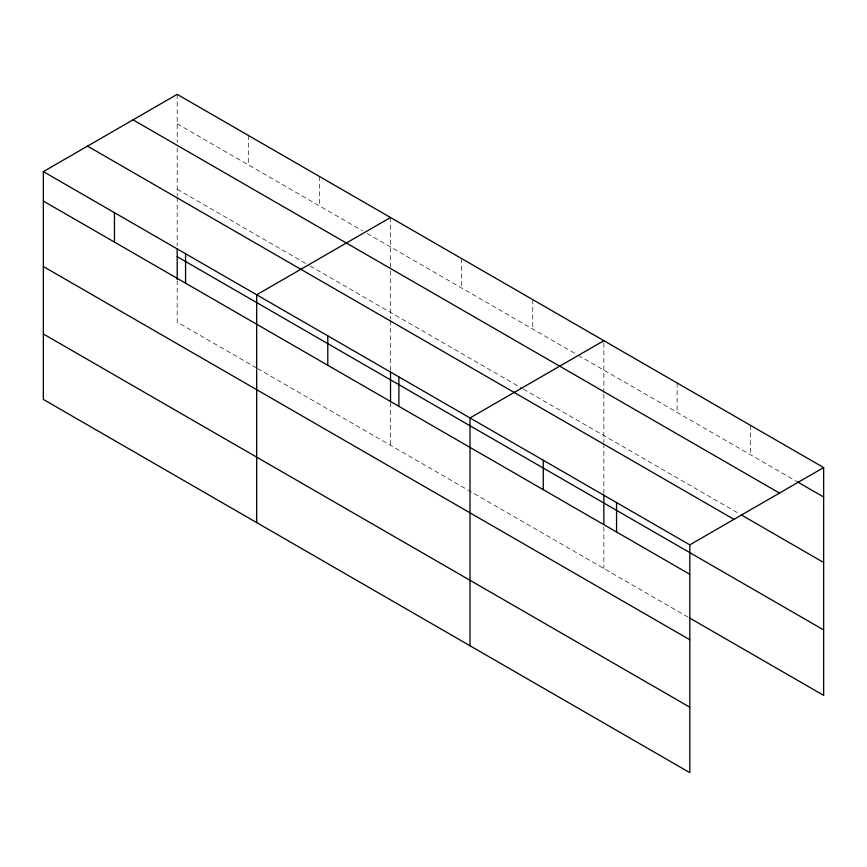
<?xml version="1.0" encoding="UTF-8"?>
<svg xmlns="http://www.w3.org/2000/svg" width="867" height="867" viewBox="0 0 867 867"><rect width="100%" height="100%" fill="white"/><g stroke="black" fill="none" stroke-linecap="round" stroke-linejoin="round"><path stroke-width="0.65" stroke-dasharray="4.33 3.25" d="M603.855 394.16L603.855 442.322M603.855 392.827L603.855 340.677M177.193 123.786L362.547 230.795M367.207 233.494L577.043 354.636M578.213 355.307L795.743 480.903M177.193 189.244L308.923 265.302M310.093 265.974L522.248 388.459M523.419 389.131L738.76 513.459M256.459 367.911L177.193 322.145L177.193 280.735M257.629 368.594L688.745 617.499M750.389 425.274L750.389 454.709M677.116 382.976L677.116 412.41M603.855 443.666L603.855 493.583M603.855 527.071L603.855 568.481M532.75 299.624L532.75 329.059M461.634 258.572L461.634 288.007M390.529 217.509L390.529 269.659M390.529 270.992L390.529 319.154M390.529 320.508L390.529 370.415M390.529 402.57L390.529 445.313M319.414 176.456L319.414 205.891M248.309 135.404L248.309 164.838M177.193 94.351L177.193 142.491M177.193 147.834L177.193 195.985M177.193 197.34L177.193 245.903"/><path stroke-width="1.3" d="M689.807 639.748L689.807 544.855L43.35 171.623L43.35 399.427L689.807 772.649L689.807 639.748L43.35 266.516M689.915 618.16L823.65 695.377L823.65 467.573L177.193 94.351L43.35 171.623M390.529 217.509L256.675 294.791L256.675 522.584M603.855 340.677L470.012 417.948L470.012 645.752M689.807 544.855L823.65 467.573M796.903 481.575L823.65 497.019M133.03 119.852L779.476 493.074M741.079 514.803L823.65 562.477M87.524 146.122L733.97 519.355M177.193 256.686L823.65 629.919M43.35 201.057L689.807 574.29M43.35 333.968L689.807 707.19M616.545 502.546L616.545 531.991M603.855 494.927L603.855 524.394M543.273 460.247L543.273 489.692M398.896 376.896L398.896 406.33M390.529 371.759L390.529 401.226M327.791 335.843L327.791 365.278M185.571 253.728L185.571 283.173M177.193 248.601L177.193 279.402M114.455 212.675L114.455 242.11"/></g></svg>
